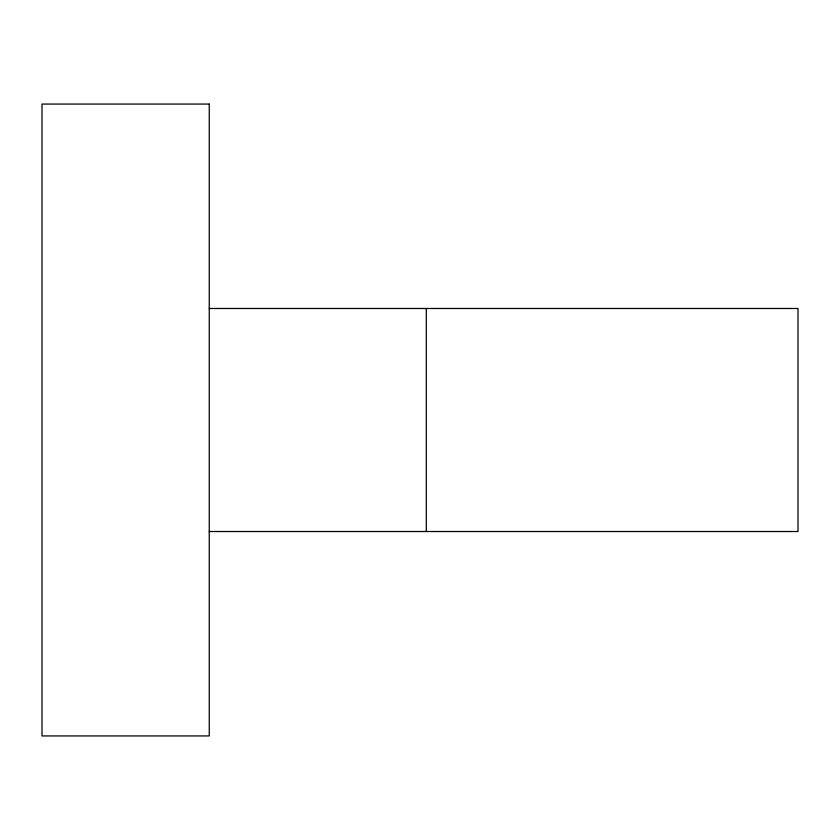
<?xml version="1.0" encoding="UTF-8"?>
<svg xmlns="http://www.w3.org/2000/svg" width="840" height="840" viewBox="0 0 840 840"><rect width="100%" height="100%" fill="white"/><g stroke="black" fill="none" stroke-linecap="round" stroke-linejoin="round"><path stroke-width="1.26" d="M209.255 308.49L798 308.49L798 531.51L209.255 531.51M426.31 308.49L426.31 531.51M209.255 104.066L42 104.066L42 735.935L209.255 735.935L209.255 104.066"/></g></svg>
